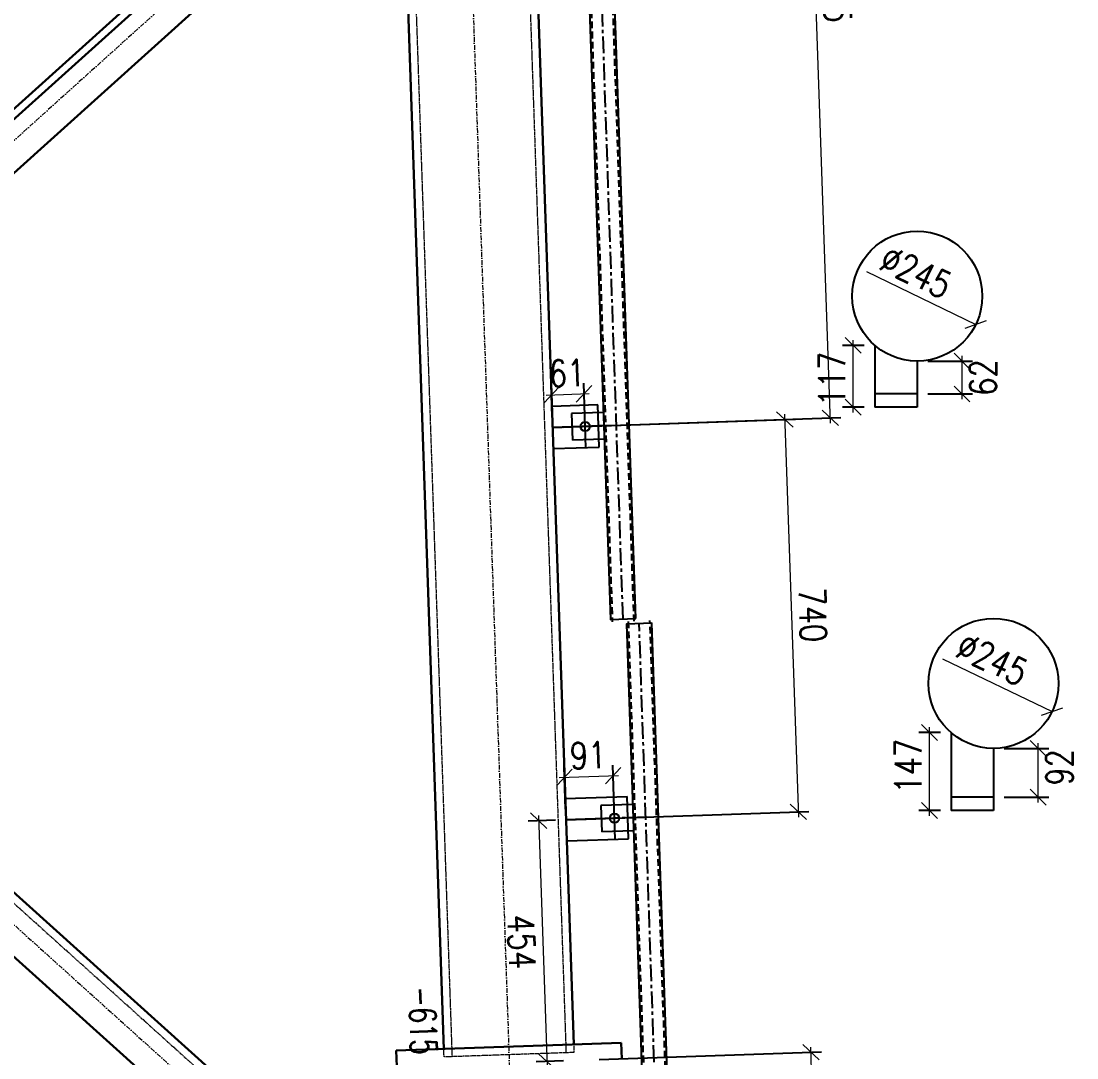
# Model space of a CAD drawing. Extents: x 4047 to 43290, y -150151 to -101862.
# Drawn here: x 16263 to 18253, y -137136 to -135181 of the extents above; entities that cross this region are included whole.
import ezdxf
from ezdxf.enums import TextEntityAlignment as Align

# ---------------------------------------------------------------- set-up
doc = ezdxf.new("R2010")
doc.units = 0
doc.header["$MEASUREMENT"] = 0
for name, pattern in [('CENTER', [50.8, 31.75, -6.35, 6.35, -6.35]), ('Dash', [2.75, 2, -0.75]), ('DashDot', [15.6, 9, -3, 0.6, -3]), ('DASHED', [19.05, 12.7, -6.35])]:
    doc.linetypes.add(name, pattern=pattern)
doc.layers.get('0').update_dxf_attribs({"linetype": 'CONTINUOUS', "lineweight": 25})
doc.layers.get('Defpoints').update_dxf_attribs({"linetype": 'CONTINUOUS'})
doc.styles.add('DimFont', font='simplex.shx', dxfattribs={"width": 0.8, "bigfont": 'gbhzfs.shx'})
doc.styles.add('HZ', font='txt.shx', dxfattribs={"width": 0.7, "oblique": 12, "bigfont": 'hztxt.shx'})
doc.styles.get("Standard").update_dxf_attribs({"font": 'simplex.shx', "width": 0.7, "height": 3, "bigfont": 'gbhzfs.shx'})
doc.dimstyles.new('DHDxfDimStyleOpen30', dxfattribs={"dimtxt": 2.5, "dimasz": 2.5, "dimexe": 1.25, "dimexo": 0.625, "dimtad": 2, "dimtxsty": 'DimFont', "dimblk": 'OPEN30', "dimblk1": 'OPEN30', "dimblk2": 'OPEN30', "dimcen": 2.5, "dimadec": 0, "dimazin": 0, "dimtfac": 1, "dimtmove": 0, "dimatfit": 3, "dimldrblk": 'OPEN30', "dimfxl": 0, "dimarcsym": 0})

# ---------------------------------------------------------------- blocks, each defined once
blk = doc.blocks.new('_OBLIQUE')
at = {"color": 0, "linetype": 'ByBlock', "lineweight": -2}
blk.add_line((-0.5, -0.5), (0.5, 0.5), dxfattribs=at)
blk = doc.blocks.new('*D50')
at = {"color": 0, "linetype": 'Continuous', "lineweight": 0}
blk.add_line((17856, -135653.2), (18062.4, -135752.7), dxfattribs=at)
at = {"layer": 'Defpoints', "color": 0, "linetype": 'Continuous'}
for p in [(17841.6, -135646.3), (18062.4, -135752.7)]:
    blk.add_point(p, dxfattribs=at)
at = {"color": 0, "linetype": 'Continuous', "lineweight": 0, "xscale": 30, "yscale": 30, "zscale": 30, "rotation": 334.271984207651}
blk.add_blockref('_OBLIQUE', (18062.4, -135752.7), dxfattribs=at)
at = {"color": 6, "linetype": 'Continuous', "insert": (17949.5, -135653.9), "char_height": 50, "attachment_point": 5, "rotation": 334.272, "style": 'DimFont'}
blk.add_mtext('∅245', dxfattribs=at)
blk = doc.blocks.new('_OPEN30')
at = {"color": 0, "linetype": 'ByBlock', "lineweight": -2}
for p, q in [((-1, 0.268), (0, 0)), ((0, 0), (-1, -0.268)), ((0, 0), (-1, 0))]:
    blk.add_line(p, q, dxfattribs=at)
blk = doc.blocks.new('T3980 [365-1625-1625-365]')
at = {"color": 6, "linetype": 'DASHED'}
for p, q in [((0, 0), (0, -3990)), ((41, -3990), (41, 0))]:
    blk.add_line(p, q, dxfattribs=at)
at = {"color": 1, "linetype": 'CENTER'}
blk.add_line((20.5, -3985), (20.5, -5), dxfattribs=at)
at = {"color": 6}
for p, q in [((-3.5, -345), (-63.5, -345)), ((-63.5, -345), (-63.5, -395)), ((-3.5, -395), (-63.5, -395)), ((-3.5, -1970), (-63.5, -1970)), ((-63.5, -1970), (-63.5, -2020)), ((-3.5, -2020), (-63.5, -2020)), ((-3.5, -3595), (-63.5, -3595)), ((-63.5, -3595), (-63.5, -3645)), ((-3.5, -3645), (-63.5, -3645))]:
    blk.add_line(p, q, dxfattribs=at)
at = {"color": 6, "linetype": 'CENTER'}
for p, q in [((20.5, -370), (-38.5, -370)), ((20.5, -1995), (-38.5, -1995)), ((20.5, -3620), (-38.5, -3620))]:
    blk.add_line(p, q, dxfattribs=at)
at = {"color": 6}
blk.add_lwpolyline([(44.5, -3985), (44.5, -5), (-3.5, -5), (-3.5, -3985)], close=True, dxfattribs=at)
for centre in [(-38.5, -370), (-38.5, -1995), (-38.5, -3620)]:
    blk.add_circle(centre, 8.75, dxfattribs=at)
at = {"color": 6, "style": 'HZ', "oblique": 12, "width": 0.7}
blk.add_text('T3980', height=225, rotation=270, dxfattribs=at).set_placement((90.3, -1587.1))
blk = doc.blocks.new('*D124')
at = {"color": 0, "linetype": 'Continuous', "lineweight": -2}
for p, q in [((17972, -135822), (18056.3, -135822)), ((17972, -135884), (18056.3, -135884))]:
    blk.add_line(p, q, dxfattribs=at)
at = {"color": 0, "linetype": 'Continuous', "lineweight": 0}
blk.add_line((18036.3, -135894), (18036.3, -135812), dxfattribs=at)
at = {"layer": 'Defpoints', "color": 0, "linetype": 'Continuous'}
for p in [(17952, -135822), (18036.3, -135822), (17952, -135884)]:
    blk.add_point(p, dxfattribs=at)
at = {"color": 0, "linetype": 'Continuous', "lineweight": 0, "xscale": 30, "yscale": 30, "zscale": 30}
for p, rotation in [((18036.3, -135822), 90), ((18036.3, -135884), 270)]:
    blk.add_blockref('_OBLIQUE', p, dxfattribs=dict(at, rotation=rotation))
at = {"color": 6, "linetype": 'Continuous', "insert": (18076.3, -135853), "char_height": 50, "attachment_point": 5, "rotation": 90, "style": 'DimFont'}
blk.add_mtext('62', dxfattribs=at)
blk = doc.blocks.new('*D125')
at = {"color": 0, "linetype": 'Continuous', "lineweight": 0}
blk.add_line((17831.3, -135919), (17831.3, -135782.3), dxfattribs=at)
at = {"color": 0, "linetype": 'Continuous', "lineweight": -2}
for p, q in [((17852, -135792.3), (17811.3, -135792.3)), ((17852, -135909), (17811.3, -135909))]:
    blk.add_line(p, q, dxfattribs=at)
at = {"layer": 'Defpoints', "color": 0, "linetype": 'Continuous'}
for p in [(17831.3, -135792.3), (17872, -135792.3), (17872, -135909)]:
    blk.add_point(p, dxfattribs=at)
at = {"color": 0, "linetype": 'Continuous', "lineweight": 0, "xscale": 30, "yscale": 30, "zscale": 30}
for p, rotation in [((17831.3, -135792.3), 90), ((17831.3, -135909), 270)]:
    blk.add_blockref('_OBLIQUE', p, dxfattribs=dict(at, rotation=rotation))
at = {"color": 6, "linetype": 'Continuous', "insert": (17791.3, -135855.6), "char_height": 50, "attachment_point": 5, "rotation": 90, "style": 'DimFont'}
blk.add_mtext('117', dxfattribs=at)
blk = doc.blocks.new('*D126')
at = {"color": 0, "linetype": 'Continuous', "lineweight": 0}
blk.add_line((17238, -136678.3), (17254.3, -137152.1), dxfattribs=at)
at = {"color": 0, "linetype": 'Continuous', "lineweight": -2}
for p, q in [((17270, -136687.2), (17218.4, -136689)), ((17285.5, -137141), (17233.9, -137142.8))]:
    blk.add_line(p, q, dxfattribs=at)
at = {"layer": 'Defpoints', "color": 0, "linetype": 'Continuous'}
for p in [(17289.9, -136686.5), (17253.9, -137142.1), (17305.5, -137140.3)]:
    blk.add_point(p, dxfattribs=at)
at = {"color": 0, "linetype": 'Continuous', "lineweight": 0, "xscale": 30, "yscale": 30, "zscale": 30}
for p, rotation in [((17238.4, -136688.3), 91.96410551816827), ((17253.9, -137142.1), 271.9641055181683)]:
    blk.add_blockref('_OBLIQUE', p, dxfattribs=dict(at, rotation=rotation))
at = {"color": 6, "linetype": 'Continuous', "insert": (17206.2, -136916.6), "char_height": 50, "attachment_point": 5, "rotation": 271.9641, "style": 'DimFont'}
blk.add_mtext('454', dxfattribs=at)
blk = doc.blocks.new('T2605 [365-1875-365]')
at = {"color": 2, "linetype": 'DASHED'}
for p, q in [((0, 0), (0, -2615)), ((41, -2615), (41, 0))]:
    blk.add_line(p, q, dxfattribs=at)
at = {"color": 1, "linetype": 'CENTER'}
blk.add_line((20.5, -2610), (20.5, -5), dxfattribs=at)
at = {"color": 2}
for p, q in [((-3.5, -345), (-63.5, -345)), ((-63.5, -345), (-63.5, -395)), ((-3.5, -395), (-63.5, -395)), ((-3.5, -2220), (-63.5, -2220)), ((-63.5, -2220), (-63.5, -2270)), ((-3.5, -2270), (-63.5, -2270))]:
    blk.add_line(p, q, dxfattribs=at)
at = {"color": 2, "linetype": 'CENTER'}
for p, q in [((20.5, -370), (-38.5, -370)), ((20.5, -2245), (-38.5, -2245))]:
    blk.add_line(p, q, dxfattribs=at)
at = {"color": 2}
blk.add_lwpolyline([(44.5, -2610), (44.5, -5), (-3.5, -5), (-3.5, -2610)], close=True, dxfattribs=at)
for centre in [(-38.5, -370), (-38.5, -2245)]:
    blk.add_circle(centre, 8.75, dxfattribs=at)
at = {"color": 2, "style": 'HZ', "oblique": 12, "width": 0.7}
blk.add_text('T2605', height=225, rotation=270, dxfattribs=at).set_placement((90.3, -987.5))
blk = doc.blocks.new('*D128')
at = {"color": 0, "linetype": 'Continuous', "lineweight": -2}
for p, q in [((17289.3, -136666.5), (17286.5, -136586.7)), ((17380.7, -136663.4), (17378, -136583.5))]:
    blk.add_line(p, q, dxfattribs=at)
at = {"color": 0, "linetype": 'Continuous', "lineweight": 0}
blk.add_line((17277.2, -136607), (17388.6, -136603.2), dxfattribs=at)
at = {"layer": 'Defpoints', "color": 0, "linetype": 'Continuous'}
for p in [(17378.6, -136603.5), (17289.9, -136686.5), (17381.4, -136683.4)]:
    blk.add_point(p, dxfattribs=at)
at = {"color": 0, "linetype": 'Continuous', "lineweight": 0, "xscale": 30, "yscale": 30, "zscale": 30}
for p, rotation in [((17287.2, -136606.7), 181.9641055181884), ((17378.6, -136603.5), 1.964105518188384)]:
    blk.add_blockref('_OBLIQUE', p, dxfattribs=dict(at, rotation=rotation))
at = {"color": 6, "linetype": 'Continuous', "insert": (17331.6, -136565.1), "char_height": 50, "attachment_point": 5, "rotation": 1.9641, "style": 'DimFont'}
blk.add_mtext('91', dxfattribs=at)
blk = doc.blocks.new('*D130')
at = {"color": 0, "linetype": 'Continuous', "lineweight": 0}
blk.add_line((17800.6, -138555.1), (17751.2, -137115), dxfattribs=at)
at = {"color": 0, "linetype": 'Continuous', "lineweight": -2}
for p, q in [((17352.5, -137138.7), (17771.6, -137124.4)), ((17401.2, -138558.8), (17820.3, -138544.5))]:
    blk.add_line(p, q, dxfattribs=at)
at = {"layer": 'Defpoints', "color": 0, "linetype": 'Continuous'}
for p in [(17751.6, -137125), (17332.5, -137139.4), (17381.2, -138559.5)]:
    blk.add_point(p, dxfattribs=at)
at = {"color": 0, "linetype": 'Continuous', "lineweight": 0, "xscale": 30, "yscale": 30, "zscale": 30}
for p, rotation in [((17751.6, -137125), 91.9641055181684), ((17800.3, -138545.1), 271.9641055181684)]:
    blk.add_blockref('_OBLIQUE', p, dxfattribs=dict(at, rotation=rotation))
at = {"color": 6, "linetype": 'Continuous', "insert": (17815.9, -137833.7), "char_height": 50, "attachment_point": 5, "rotation": 271.9641, "style": 'DimFont'}
blk.add_mtext('1421', dxfattribs=at)
blk = doc.blocks.new('*D136')
at = {"color": 0, "linetype": 'Continuous', "lineweight": 0}
blk.add_line((17975, -136679), (17975, -136512.3), dxfattribs=at)
at = {"color": 0, "linetype": 'Continuous', "lineweight": -2}
for p, q in [((17995.7, -136522.3), (17955, -136522.3)), ((17995.7, -136669), (17955, -136669))]:
    blk.add_line(p, q, dxfattribs=at)
at = {"layer": 'Defpoints', "color": 0, "linetype": 'Continuous'}
for p in [(17975, -136522.3), (18015.7, -136522.3), (18015.7, -136669)]:
    blk.add_point(p, dxfattribs=at)
at = {"color": 0, "linetype": 'Continuous', "lineweight": 0, "xscale": 30, "yscale": 30, "zscale": 30}
for p, rotation in [((17975, -136522.3), 90), ((17975, -136669), 270)]:
    blk.add_blockref('_OBLIQUE', p, dxfattribs=dict(at, rotation=rotation))
at = {"color": 6, "linetype": 'Continuous', "insert": (17935, -136585.6), "char_height": 50, "attachment_point": 5, "rotation": 90, "style": 'DimFont'}
blk.add_mtext('147', dxfattribs=at)
blk = doc.blocks.new('*D135')
at = {"color": 0, "linetype": 'Continuous', "lineweight": -2}
for p, q in [((18115.7, -136552), (18200, -136552)), ((18115.7, -136644), (18200, -136644))]:
    blk.add_line(p, q, dxfattribs=at)
at = {"color": 0, "linetype": 'Continuous', "lineweight": 0}
blk.add_line((18180, -136654), (18180, -136542), dxfattribs=at)
at = {"layer": 'Defpoints', "color": 0, "linetype": 'Continuous'}
for p in [(18095.7, -136552), (18180, -136552), (18095.7, -136644)]:
    blk.add_point(p, dxfattribs=at)
at = {"color": 0, "linetype": 'Continuous', "lineweight": 0, "xscale": 30, "yscale": 30, "zscale": 30}
for p, rotation in [((18180, -136552), 90), ((18180, -136644), 270)]:
    blk.add_blockref('_OBLIQUE', p, dxfattribs=dict(at, rotation=rotation))
at = {"color": 6, "linetype": 'Continuous', "insert": (18220, -136588), "char_height": 50, "attachment_point": 5, "rotation": 90, "style": 'DimFont'}
blk.add_mtext('92', dxfattribs=at)
blk = doc.blocks.new('*D137')
at = {"color": 0, "linetype": 'Continuous', "lineweight": 0}
blk.add_line((17999.7, -136383.2), (18206, -136482.7), dxfattribs=at)
at = {"layer": 'Defpoints', "color": 0, "linetype": 'Continuous'}
for p in [(17985.3, -136376.3), (18206, -136482.7)]:
    blk.add_point(p, dxfattribs=at)
at = {"color": 0, "linetype": 'Continuous', "lineweight": 0, "xscale": 30, "yscale": 30, "zscale": 30, "rotation": 334.271984207651}
blk.add_blockref('_OBLIQUE', (18206, -136482.7), dxfattribs=at)
at = {"color": 6, "linetype": 'Continuous', "insert": (18093.2, -136383.9), "char_height": 50, "attachment_point": 5, "rotation": 334.272, "style": 'DimFont'}
blk.add_mtext('∅245', dxfattribs=at)
blk = doc.blocks.new('*D145')
at = {"color": 0, "linetype": 'Continuous', "lineweight": -2}
for p, q in [((17263.9, -135927), (17261.8, -135865.7)), ((17325.4, -135924.9), (17323.3, -135863.6))]:
    blk.add_line(p, q, dxfattribs=at)
at = {"color": 0, "linetype": 'Continuous', "lineweight": 0}
blk.add_line((17252.5, -135886.1), (17333.9, -135883.3), dxfattribs=at)
at = {"layer": 'Defpoints', "color": 0, "linetype": 'Continuous'}
for p in [(17323.9, -135883.6), (17264.6, -135947), (17326, -135944.9)]:
    blk.add_point(p, dxfattribs=at)
at = {"color": 0, "linetype": 'Continuous', "lineweight": 0, "xscale": 30, "yscale": 30, "zscale": 30}
for p, rotation in [((17262.5, -135885.7), 181.9641055181636), ((17323.9, -135883.6), 1.964105518163604)]:
    blk.add_blockref('_OBLIQUE', p, dxfattribs=dict(at, rotation=rotation))
at = {"color": 6, "linetype": 'Continuous', "insert": (17291.8, -135844.7), "char_height": 50, "attachment_point": 5, "rotation": 1.9641, "style": 'DimFont'}
blk.add_mtext('61', dxfattribs=at)
blk = doc.blocks.new('*D228')
at = {"color": 0, "linetype": 'Continuous', "lineweight": -2}
for p, q in [((17228.9, -134322.2), (17752.4, -134304.3)), ((17284.6, -135946.3), (17808.1, -135928.3))]:
    blk.add_line(p, q, dxfattribs=at)
at = {"color": 0, "linetype": 'Continuous', "lineweight": 0}
blk.add_line((17788.4, -135939), (17732.1, -134295), dxfattribs=at)
at = {"layer": 'Defpoints', "color": 0, "linetype": 'Continuous'}
for p in [(17732.4, -134305), (17208.9, -134322.9), (17264.6, -135947)]:
    blk.add_point(p, dxfattribs=at)
at = {"color": 0, "linetype": 'Continuous', "lineweight": 0, "xscale": 30, "yscale": 30, "zscale": 30}
for p, rotation in [((17732.4, -134305), 91.9641055181648), ((17788.1, -135929), 271.9641055181648)]:
    blk.add_blockref('_OBLIQUE', p, dxfattribs=dict(at, rotation=rotation))
at = {"color": 6, "linetype": 'Continuous', "insert": (17800.2, -135115.6), "char_height": 50, "attachment_point": 5, "rotation": 271.9641, "style": 'DimFont'}
blk.add_mtext('1625', dxfattribs=at)
blk = doc.blocks.new('*D232')
at = {"color": 0, "linetype": 'Continuous', "lineweight": 0}
blk.add_line((17702, -135922), (17728.1, -136681.5), dxfattribs=at)
at = {"color": 0, "linetype": 'Continuous', "lineweight": -2}
for p, q in [((17284.6, -135946.3), (17722.4, -135931.3)), ((17309.9, -136685.9), (17747.7, -136670.8))]:
    blk.add_line(p, q, dxfattribs=at)
at = {"layer": 'Defpoints', "color": 0, "linetype": 'Continuous'}
for p in [(17264.6, -135947), (17727.7, -136671.5), (17289.9, -136686.5)]:
    blk.add_point(p, dxfattribs=at)
at = {"color": 0, "linetype": 'Continuous', "lineweight": 0, "xscale": 30, "yscale": 30, "zscale": 30}
for p, rotation in [((17702.4, -135932), 91.96410551818839), ((17727.7, -136671.5), 271.9641055181884)]:
    blk.add_blockref('_OBLIQUE', p, dxfattribs=dict(at, rotation=rotation))
at = {"color": 6, "linetype": 'Continuous', "insert": (17755, -136300.4), "char_height": 50, "attachment_point": 5, "rotation": 271.9641, "style": 'DimFont'}
blk.add_mtext('740', dxfattribs=at)

msp = doc.modelspace()

# ---------------------------------------------------------------- linework, layer by layer
at = {"color": 2, "linetype": 'DashDot', "lineweight": 15}
for p, q in [((16939.79456, -130050.3487), (17203.64331, -137744.18072)), ((17097.27076, -134642.35624), (13654.6237, -137744.18072)), ((13760.99625, -134642.35624), (17203.64331, -137744.18072))]:
    msp.add_line(p, q, dxfattribs=at)
at = {"color": 1, "linetype": 'Dash', "lineweight": 20}
for p, q in [((17047.2314, -130046.66431), (17290.00202, -137125.85765)), ((16832.35771, -130054.03309), (17075.12833, -137133.22643)), ((13944.52093, -134767.33101), (17019.42028, -137537.81485)), ((17304.4791, -137110.35236), (17304.9932, -137125.34355)), ((17060.13714, -137133.74053), (17059.62304, -137118.74934)), ((17304.9932, -137125.34355), (17060.13714, -137133.74053))]:
    msp.add_line(p, q, dxfattribs=at)
at = {"color": 7, "linetype": 'Continuous', "lineweight": 30}
msp.add_line((16913.74608, -134767.33101), (13838.84674, -137537.81485), dxfattribs=at)
at = {"color": 3, "linetype": 'Continuous'}
for p, q in [((17872, -135792.26988), (17872, -135909)), ((17952, -135822), (17952, -135909)), ((17952, -135884), (17872, -135884)), ((17327.42334, -135985.18313), (17324.68147, -135905.23013)), ((17352.40865, -135984.32629), (17349.66678, -135904.37329)), ((17952, -135909), (17872, -135909)), ((18015.65313, -136522.26316), (18015.65313, -136668.99329)), ((18095.65313, -136551.99329), (18095.65313, -136668.99329)), ((17382.76803, -136723.72017), (17380.02615, -136643.76717)), ((17407.75334, -136722.86334), (17405.01147, -136642.91034)), ((18095.65313, -136643.99329), (18015.65313, -136643.99329)), ((18095.65313, -136668.99329), (18015.65313, -136668.99329))]:
    msp.add_line(p, q, dxfattribs=at)
at = {"color": 7, "linetype": 'Continuous', "lineweight": 30}
for points in [[(17059.62304, -137118.74934), (16817.70926, -130064.54132)], [(17062.56532, -130056.14433), (17304.4791, -137110.35236)], [(16903.70546, -134756.18714), (13828.80611, -137526.67098)], [(13889.04987, -137593.5342), (16963.94921, -134823.05036)], [(17264.58266, -135946.97171), (17356.02303, -135943.83589)], [(15496.3604, -136145.34766), (16940.30994, -137446.34598)], [(16880.06619, -137513.2092), (15429.13351, -136205.91907)], [(17289.94497, -136686.53695), (17381.38534, -136683.40114)], [(17393.92652, -137107.28489), (16970.17562, -137121.81681)], [(17394.95472, -137137.26727), (17393.92652, -137107.28489)], [(16970.17562, -137121.81681), (16971.20383, -137151.79919)]]:
    msp.add_lwpolyline(points, dxfattribs=at)
at = {"color": 3, "linetype": 'Continuous'}
for points in [[(17263.21172, -135906.99521), (17349.65503, -135904.03076)], [(17265.9536, -135986.94821), (17352.39691, -135983.98376)], [(17288.57404, -136646.56045), (17404.99972, -136642.5678)], [(17291.31591, -136726.51345), (17407.74159, -136722.5208)]]:
    msp.add_lwpolyline(points, dxfattribs=at)
for centre in [(17952, -135699.5), (18095.65313, -136429.49329)]:
    msp.add_circle(centre, 122.5, dxfattribs=at)

# ---------------------------------------------------------------- block references
at = {"rotation": 1.96410551816554}
for name, p in [('T3980 [365-1625-1625-365]', (17240.4601, -132326.01387)), ('T2605 [365-1875-365]', (17407.19332, -136312.64152))]:
    msp.add_blockref(name, p, dxfattribs=at)

# ---------------------------------------------------------------- texts
at = {"color": 7, "linetype": 'Continuous', "lineweight": 13, "width": 0.7}
msp.add_text('-615', height=50, rotation=271.96410552, dxfattribs=at).set_placement((17020.26004, -137065.06691), align=Align.MIDDLE_CENTER)

# ---------------------------------------------------------------- dimensions: what is measured, and where the dimension line sits
at = {"color": 3, "linetype": 'Continuous'}
for p1, p2, distance, picture, middle in [((17264.58266, -135946.97171), (17208.88839, -134322.9264), -523.82005, '*D228', (17800.22433, -135115.62503)), ((17264.58266, -135946.97171), (17289.94497, -136686.53695), 438.03671, '*D232', (17755.01967, -136300.37039)), ((17289.94497, -136686.53695), (17381.38534, -136683.40114), 79.91799, '*D128', (17331.55516, -136565.12151)), ((17289.94497, -136686.53695), (17305.50731, -137140.33474), -51.61912, '*D126', (17206.16085, -136916.57594)), ((17381.19172, -138559.51), (17332.49144, -137139.40936), -419.32547, '*D130', (17815.8972, -137833.71703))]:
    dim = msp.add_aligned_dim(p1=p1, p2=p2, distance=distance, dimstyle='DHDxfDimStyleOpen30', override={"dimtxt": 50, "dimasz": 30, "dimexe": 20, "dimexo": 20, "dimgap": 15, "dimdec": 0, "dimblk1": 'OBLIQUE', "dimblk2": 'OBLIQUE', "dimsah": 1, "dimdle": 10, "dimclrt": 6, "dimlwd": 0}, dxfattribs=at)
    dim.commit()
    dim.dimension.update_dxf_attribs({"geometry": picture, "text_midpoint": middle})
for p1, p2, picture, middle in [((17841.64405, -135646.3228), (18062.35595, -135752.6772), '*D50', (17932.15952, -135689.93947)), ((17985.29718, -136376.31608), (18206.00907, -136482.67049), '*D137', (18075.81265, -136419.93276))]:
    dim = msp.add_diameter_dim_2p(p1=p1, p2=p2, dimstyle='DHDxfDimStyleOpen30', override={"dimtxt": 50, "dimasz": 30, "dimexe": 20, "dimexo": 20, "dimgap": 15, "dimdec": 0, "dimblk1": 'OBLIQUE', "dimblk2": 'OBLIQUE', "dimsah": 1, "dimdle": 10, "dimclrt": 6, "dimlwd": 0}, dxfattribs=at)
    dim.commit()
    dim.dimension.update_dxf_attribs({"geometry": picture, "text_midpoint": middle, "dimtype": 163})
for base, p1, p2, angle, picture, middle, dimtype in [((17831.34687, -135792.26988), (17872, -135909), (17872, -135792.26988), 90, '*D125', (17831.34687, -135855.63494), 160), ((17323.94036, -135883.61933), (17264.58266, -135946.97171), (17326.04066, -135944.86409), 1.96410552, '*D145', (17293.21136, -135884.67314), 161), ((18036.34687, -135822), (17952, -135884), (17952, -135822), 90, '*D124', (18036.34687, -135853), 160), ((17975, -136522.26316), (18015.65313, -136668.99329), (18015.65313, -136522.26316), 90, '*D136', (17975, -136585.62822), 160), ((18180, -136551.99329), (18095.65313, -136643.99329), (18095.65313, -136551.99329), 90, '*D135', (18180, -136587.99329), 160)]:
    dim = msp.add_linear_dim(base=base, p1=p1, p2=p2, angle=angle, dimstyle='DHDxfDimStyleOpen30', override={"dimtxt": 50, "dimasz": 30, "dimexe": 20, "dimexo": 20, "dimgap": 15, "dimdec": 0, "dimblk1": 'OBLIQUE', "dimblk2": 'OBLIQUE', "dimsah": 1, "dimdle": 10, "dimclrt": 6, "dimlwd": 0}, dxfattribs=at)
    dim.commit()
    dim.dimension.update_dxf_attribs({"geometry": picture, "text_midpoint": middle, "dimtype": dimtype})

doc.saveas('drawing.dxf')
